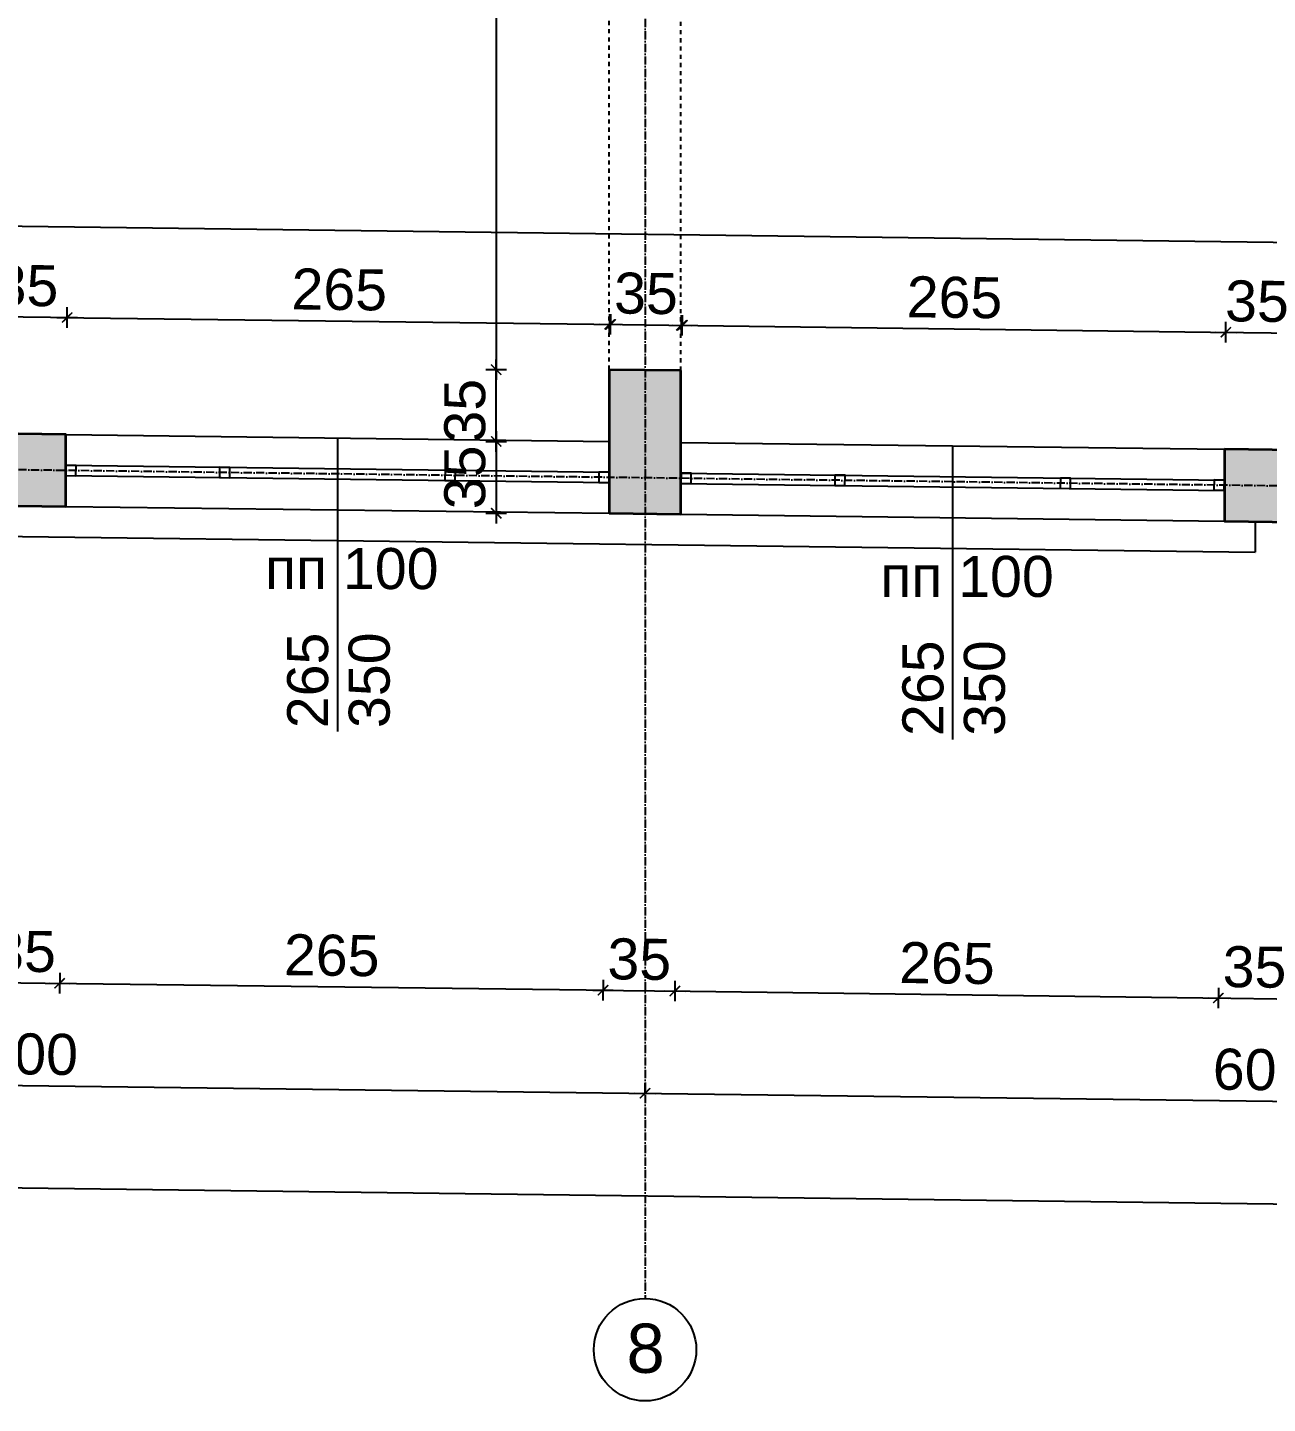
# Model space of a CAD drawing. Header units: inches. Extents: x -72385 to 39588, y -6525 to 66685.
# Drawn here: x -48086 to -47481, y 14801 to 15472 of the extents above; entities that cross this region are included whole.
import ezdxf

# ---------------------------------------------------------------- set-up
doc = ezdxf.new("R2010")
doc.units = ezdxf.units.IN
doc.header["$MEASUREMENT"] = 0
doc.linetypes.add('DashDot', pattern=[0.6, 0.4, -0.1, 0, -0.1])
doc.linetypes.add('Hidden', pattern=[0.4, 0.2, -0.2])
for name, color, linetype, lineweight in [('Изгледни линии', 253, 'Continuous', 25), ('Надписи коти външни', 252, 'Continuous', 25), ('Надписи коти вътрешни', 252, 'Continuous', 25), ('Надписи Оси', 252, 'Continuous', 25), ('Надписи прозорци', 252, 'Continuous', 25), ('Оси', 252, 'DashDot', 25), ('Прозорци', 251, 'Continuous', 25), ('Пунктир', 253, 'Hidden', 25), ('Разрезни линии', 7, 'Continuous', 35), ('Щрих стени', 254, 'Continuous', 25)]:
    doc.layers.add(name, color=color, linetype=linetype, lineweight=lineweight)
doc.styles.add('Arial Regular', font='arial.ttf')
doc.styles.get("Standard").update_dxf_attribs({"font": 'arial.ttf'})
doc.dimstyles.new('Annotative', dxfattribs={"dimscale": 0, "dimtxt": 20, "dimasz": 5, "dimexe": 5, "dimexo": 5, "dimgap": 5, "dimtad": 1, "dimdec": 0, "dimzin": 0, "dimdsep": 46, "dimtxsty": 'Standard', "dimblk": 'ARCHTICK', "dimcen": 5, "dimdle": 5, "dimadec": 0, "dimazin": 0, "dimtfac": 1, "dimtdec": 0, "dimtofl": 0, "dimtmove": 0, "dimatfit": 3, "dimldrblk": 'ARCHTICK', "dimfxl": 5, "dimfxlon": 1, "dimtolj": 1, "dimtzin": 0, "dimarcsym": 1})

# ---------------------------------------------------------------- blocks, each defined once
blk = doc.blocks.new('_ArchTick')
at = {"color": 0, "linetype": 'ByBlock', "const_width": 0.15}
blk.add_lwpolyline([(-0.5, -0.5), (0.5, 0.5)], dxfattribs=at)
blk = doc.blocks.new('*D581')
at = {"layer": 'Defpoints', "color": 0, "ltscale": 50, "transparency": 16777216}
for p in [(-48066.61, 15330.31), (-48102.34, 15273.68), (-48067.34, 15273.24)]:
    blk.add_point(p, dxfattribs=at)
at = {"layer": 'Надписи коти вътрешни', "color": 0, "lineweight": -2, "ltscale": 50, "transparency": 16777216}
for p, q in [((-48101.67, 15325.76), (-48101.55, 15335.76)), ((-48066.67, 15325.31), (-48066.55, 15335.31)), ((-48106.61, 15330.82), (-48061.61, 15330.25))]:
    blk.add_line(p, q, dxfattribs=at)
at = {"layer": 'Надписи коти вътрешни', "color": 0, "lineweight": -2, "ltscale": 50, "transparency": 16777216, "xscale": 5, "yscale": 5, "zscale": 5}
for p, rotation in [((-48101.61, 15330.76), 179.2706286525344), ((-48066.61, 15330.31), 359.2706286525344)]:
    blk.add_blockref('_ArchTick', p, dxfattribs=dict(at, rotation=rotation))
at = {"layer": 'Надписи коти вътрешни', "color": 0, "ltscale": 50, "transparency": 16777216, "insert": (-48086.42, 15345.78), "char_height": 20, "attachment_point": 5, "rotation": 359.27063}
blk.add_mtext('\\A1;35', dxfattribs=at)
blk = doc.blocks.new('*D582')
at = {"layer": 'Defpoints', "color": 0, "ltscale": 50, "transparency": 16777216}
for p in [(-47801.61, 15326.94), (-48067.34, 15273.24), (-47802.34, 15269.86)]:
    blk.add_point(p, dxfattribs=at)
at = {"layer": 'Надписи коти вътрешни', "color": 0, "lineweight": -2, "ltscale": 50, "transparency": 16777216}
for p, q in [((-48066.67, 15325.31), (-48066.55, 15335.31)), ((-48071.61, 15330.38), (-47796.61, 15326.87)), ((-47801.67, 15321.94), (-47801.55, 15331.94))]:
    blk.add_line(p, q, dxfattribs=at)
at = {"layer": 'Надписи коти вътрешни', "color": 0, "lineweight": -2, "ltscale": 50, "transparency": 16777216, "xscale": 5, "yscale": 5, "zscale": 5}
for p, rotation in [((-48066.61, 15330.31), 179.270628652547), ((-47801.61, 15326.94), 359.270628652547)]:
    blk.add_blockref('_ArchTick', p, dxfattribs=dict(at, rotation=rotation))
at = {"layer": 'Надписи коти вътрешни', "color": 0, "ltscale": 50, "transparency": 16777216, "insert": (-47933.92, 15343.84), "char_height": 20, "attachment_point": 5, "rotation": 359.27063}
blk.add_mtext('\\A1;265', dxfattribs=at)
blk = doc.blocks.new('*D583')
at = {"layer": 'Defpoints', "color": 0, "ltscale": 50, "transparency": 16777216}
for p in [(-47767.06, 15326.5), (-47802.34, 15304.87), (-47767.34, 15304.42)]:
    blk.add_point(p, dxfattribs=at)
at = {"layer": 'Надписи коти вътрешни', "color": 0, "lineweight": -2, "ltscale": 50, "transparency": 16777216}
for p, q in [((-47802.12, 15321.94), (-47801.99, 15331.94)), ((-47767.12, 15321.5), (-47766.99, 15331.5)), ((-47807.06, 15327.01), (-47762.06, 15326.43))]:
    blk.add_line(p, q, dxfattribs=at)
at = {"layer": 'Надписи коти вътрешни', "color": 0, "lineweight": -2, "ltscale": 50, "transparency": 16777216, "xscale": 5, "yscale": 5, "zscale": 5}
for p, rotation in [((-47802.06, 15326.94), 179.2706286525459), ((-47767.06, 15326.5), 359.270628652546)]:
    blk.add_blockref('_ArchTick', p, dxfattribs=dict(at, rotation=rotation))
at = {"layer": 'Надписи коти вътрешни', "color": 0, "ltscale": 50, "transparency": 16777216, "insert": (-47784.36, 15341.94), "char_height": 20, "attachment_point": 5, "rotation": 359.27063}
blk.add_mtext('\\A1;35', dxfattribs=at)
blk = doc.blocks.new('*D584')
at = {"layer": 'Defpoints', "color": 0, "ltscale": 50, "transparency": 16777216}
for p in [(-47501.61, 15323.12), (-47767.34, 15269.42), (-47502.34, 15266.05)]:
    blk.add_point(p, dxfattribs=at)
at = {"layer": 'Надписи коти вътрешни', "color": 0, "lineweight": -2, "ltscale": 50, "transparency": 16777216}
for p, q in [((-47766.67, 15321.49), (-47766.55, 15331.49)), ((-47501.67, 15318.12), (-47501.55, 15328.12)), ((-47771.61, 15326.56), (-47496.61, 15323.06))]:
    blk.add_line(p, q, dxfattribs=at)
at = {"layer": 'Надписи коти вътрешни', "color": 0, "lineweight": -2, "ltscale": 50, "transparency": 16777216, "xscale": 5, "yscale": 5, "zscale": 5}
for p, rotation in [((-47766.61, 15326.49), 179.270628652547), ((-47501.61, 15323.12), 359.270628652547)]:
    blk.add_blockref('_ArchTick', p, dxfattribs=dict(at, rotation=rotation))
at = {"layer": 'Надписи коти вътрешни', "color": 0, "ltscale": 50, "transparency": 16777216, "insert": (-47633.92, 15340.02), "char_height": 20, "attachment_point": 5, "rotation": 359.27063}
blk.add_mtext('\\A1;265', dxfattribs=at)
blk = doc.blocks.new('*D585')
at = {"layer": 'Defpoints', "color": 0, "ltscale": 50, "transparency": 16777216}
for p in [(-47466.61, 15322.67), (-47502.34, 15266.05), (-47467.34, 15265.6)]:
    blk.add_point(p, dxfattribs=at)
at = {"layer": 'Надписи коти вътрешни', "color": 0, "lineweight": -2, "ltscale": 50, "transparency": 16777216}
for p, q in [((-47501.67, 15318.12), (-47501.55, 15328.12)), ((-47466.67, 15317.67), (-47466.55, 15327.67)), ((-47506.61, 15323.18), (-47461.61, 15322.61))]:
    blk.add_line(p, q, dxfattribs=at)
at = {"layer": 'Надписи коти вътрешни', "color": 0, "lineweight": -2, "ltscale": 50, "transparency": 16777216, "xscale": 5, "yscale": 5, "zscale": 5}
for p, rotation in [((-47501.61, 15323.12), 179.2706286525344), ((-47466.61, 15322.67), 359.2706286525344)]:
    blk.add_blockref('_ArchTick', p, dxfattribs=dict(at, rotation=rotation))
at = {"layer": 'Надписи коти вътрешни', "color": 0, "ltscale": 50, "transparency": 16777216, "insert": (-47486.42, 15338.14), "char_height": 20, "attachment_point": 5, "rotation": 359.27063}
blk.add_mtext('\\A1;35', dxfattribs=at)
blk = doc.blocks.new('*D587')
at = {"layer": 'Defpoints', "color": 0, "ltscale": 50, "transparency": 16777216}
for p in [(-47201.05, 15363.57), (-51367.34, 15315.25), (-47202.34, 15262.23)]:
    blk.add_point(p, dxfattribs=at)
at = {"layer": 'Надписи коти вътрешни', "color": 0, "lineweight": -2, "ltscale": 50, "transparency": 16777216}
for p, q in [((-51366.11, 15411.59), (-51365.98, 15421.59)), ((-51371.05, 15416.65), (-47196.05, 15363.5)), ((-47201.11, 15358.57), (-47200.98, 15368.57))]:
    blk.add_line(p, q, dxfattribs=at)
at = {"layer": 'Надписи коти вътрешни', "color": 0, "lineweight": -2, "ltscale": 50, "transparency": 16777216, "xscale": 5, "yscale": 5, "zscale": 5}
for p, rotation in [((-51366.05, 15416.59), 179.2706286525471), ((-47201.05, 15363.57), 359.2706286525471)]:
    blk.add_blockref('_ArchTick', p, dxfattribs=dict(at, rotation=rotation))
at = {"layer": 'Надписи коти вътрешни', "color": 0, "ltscale": 50, "transparency": 16777216, "insert": (-49283.35, 15405.29), "char_height": 20, "attachment_point": 5, "rotation": 359.27063}
blk.add_mtext('\\A1;4165', dxfattribs=at)
blk = doc.blocks.new('*D961')
at = {"layer": 'Defpoints', "color": 0, "ltscale": 50, "transparency": 16777216}
for p in [(-47857.39, 15304.87), (-47802.34, 15304.87), (-47802.34, 15269.86)]:
    blk.add_point(p, dxfattribs=at)
at = {"layer": 'Надписи коти вътрешни', "color": 0, "lineweight": -2, "ltscale": 50, "transparency": 16777216}
for p, q in [((-47857.39, 15264.86), (-47857.39, 15309.87)), ((-47852.39, 15304.87), (-47862.39, 15304.87)), ((-47852.39, 15269.86), (-47862.39, 15269.86))]:
    blk.add_line(p, q, dxfattribs=at)
at = {"layer": 'Надписи коти вътрешни', "color": 0, "lineweight": -2, "ltscale": 50, "transparency": 16777216, "xscale": 5, "yscale": 5, "zscale": 5}
for p, rotation in [((-47857.39, 15304.87), 90), ((-47857.39, 15269.86), 270)]:
    blk.add_blockref('_ArchTick', p, dxfattribs=dict(at, rotation=rotation))
at = {"layer": 'Надписи коти вътрешни', "color": 0, "ltscale": 50, "transparency": 16777216, "insert": (-47872.61, 15284.87), "char_height": 20, "attachment_point": 5, "rotation": 90}
blk.add_mtext('\\A1;35', dxfattribs=at)
blk = doc.blocks.new('*D962')
at = {"layer": 'Defpoints', "color": 0, "ltscale": 50, "transparency": 16777216}
for p in [(-47802.34, 15812.41), (-47857.39, 15304.87), (-47802.34, 15304.87)]:
    blk.add_point(p, dxfattribs=at)
at = {"layer": 'Надписи коти вътрешни', "color": 0, "lineweight": -2, "ltscale": 50, "transparency": 16777216}
for p, q in [((-47857.39, 15817.41), (-47857.39, 15299.87)), ((-47852.39, 15812.41), (-47862.39, 15812.41)), ((-47852.39, 15304.87), (-47862.39, 15304.87))]:
    blk.add_line(p, q, dxfattribs=at)
at = {"layer": 'Надписи коти вътрешни', "color": 0, "lineweight": -2, "ltscale": 50, "transparency": 16777216, "xscale": 5, "yscale": 5, "zscale": 5}
for p, rotation in [((-47857.39, 15812.41), 90), ((-47857.39, 15304.87), 270)]:
    blk.add_blockref('_ArchTick', p, dxfattribs=dict(at, rotation=rotation))
at = {"layer": 'Надписи коти вътрешни', "color": 0, "ltscale": 50, "transparency": 16777216, "insert": (-47872.61, 15558.64), "char_height": 20, "attachment_point": 5, "rotation": 90}
blk.add_mtext('\\A1;508', dxfattribs=at)
blk = doc.blocks.new('*D5576')
at = {"layer": 'Defpoints', "color": 0, "ltscale": 50, "transparency": 16777216}
for p in [(-48102.34, 15238.68), (-48067.34, 15238.24), (-48070.3, 15005.75)]:
    blk.add_point(p, dxfattribs=at)
at = {"layer": 'Надписи коти външни', "color": 0, "lineweight": -2, "ltscale": 50, "transparency": 16777216}
for p, q in [((-48110.3, 15006.26), (-48065.3, 15005.69)), ((-48105.23, 15011.2), (-48105.36, 15001.2)), ((-48070.23, 15010.75), (-48070.36, 15000.75))]:
    blk.add_line(p, q, dxfattribs=at)
at = {"layer": 'Надписи коти външни', "color": 0, "lineweight": -2, "ltscale": 50, "transparency": 16777216, "xscale": 5, "yscale": 5, "zscale": 5}
for p, rotation in [((-48105.3, 15006.2), 179.2706286525464), ((-48070.3, 15005.75), 359.2706286525463)]:
    blk.add_blockref('_ArchTick', p, dxfattribs=dict(at, rotation=rotation))
at = {"layer": 'Надписи коти външни', "color": 0, "ltscale": 50, "transparency": 16777216, "insert": (-48087.6, 15021.19), "char_height": 20, "attachment_point": 5, "rotation": 359.27063}
blk.add_mtext('\\A1;35', dxfattribs=at)
blk = doc.blocks.new('*D5575')
at = {"layer": 'Defpoints', "color": 0, "ltscale": 50, "transparency": 16777216}
for p in [(-48067.34, 15238.24), (-47802.34, 15234.86), (-47805.3, 15002.38)]:
    blk.add_point(p, dxfattribs=at)
at = {"layer": 'Надписи коти външни', "color": 0, "lineweight": -2, "ltscale": 50, "transparency": 16777216}
for p, q in [((-48075.3, 15005.82), (-47800.3, 15002.32)), ((-48070.23, 15010.75), (-48070.36, 15000.75)), ((-47805.23, 15007.38), (-47805.36, 14997.38))]:
    blk.add_line(p, q, dxfattribs=at)
at = {"layer": 'Надписи коти външни', "color": 0, "lineweight": -2, "ltscale": 50, "transparency": 16777216, "xscale": 5, "yscale": 5, "zscale": 5}
for p, rotation in [((-48070.3, 15005.75), 179.2706286525478), ((-47805.3, 15002.38), 359.2706286525477)]:
    blk.add_blockref('_ArchTick', p, dxfattribs=dict(at, rotation=rotation))
at = {"layer": 'Надписи коти външни', "color": 0, "ltscale": 50, "transparency": 16777216, "insert": (-47937.6, 15019.28), "char_height": 20, "attachment_point": 5, "rotation": 359.27063}
blk.add_mtext('\\A1;265', dxfattribs=at)
blk = doc.blocks.new('*D5574')
at = {"layer": 'Defpoints', "color": 0, "ltscale": 50, "transparency": 16777216}
for p in [(-47802.34, 15234.86), (-47767.34, 15234.42), (-47770.3, 15001.94)]:
    blk.add_point(p, dxfattribs=at)
at = {"layer": 'Надписи коти външни', "color": 0, "lineweight": -2, "ltscale": 50, "transparency": 16777216}
for p, q in [((-47805.23, 15007.38), (-47805.36, 14997.38)), ((-47770.23, 15006.93), (-47770.36, 14996.94)), ((-47810.3, 15002.44), (-47765.3, 15001.87))]:
    blk.add_line(p, q, dxfattribs=at)
at = {"layer": 'Надписи коти външни', "color": 0, "lineweight": -2, "ltscale": 50, "transparency": 16777216, "xscale": 5, "yscale": 5, "zscale": 5}
for p, rotation in [((-47805.3, 15002.38), 179.2706286525463), ((-47770.3, 15001.94), 359.2706286525462)]:
    blk.add_blockref('_ArchTick', p, dxfattribs=dict(at, rotation=rotation))
at = {"layer": 'Надписи коти външни', "color": 0, "ltscale": 50, "transparency": 16777216, "insert": (-47787.6, 15017.38), "char_height": 20, "attachment_point": 5, "rotation": 359.27063}
blk.add_mtext('\\A1;35', dxfattribs=at)
blk = doc.blocks.new('*D5573')
at = {"layer": 'Defpoints', "color": 0, "ltscale": 50, "transparency": 16777216}
for p in [(-47767.34, 15234.42), (-47502.34, 15231.04), (-47505.3, 14998.56)]:
    blk.add_point(p, dxfattribs=at)
at = {"layer": 'Надписи коти външни', "color": 0, "lineweight": -2, "ltscale": 50, "transparency": 16777216}
for p, q in [((-47770.23, 15006.93), (-47770.36, 14996.94)), ((-47775.3, 15002), (-47500.3, 14998.5)), ((-47505.23, 15003.56), (-47505.36, 14993.56))]:
    blk.add_line(p, q, dxfattribs=at)
at = {"layer": 'Надписи коти външни', "color": 0, "lineweight": -2, "ltscale": 50, "transparency": 16777216, "xscale": 5, "yscale": 5, "zscale": 5}
for p, rotation in [((-47770.3, 15001.94), 179.2706286525486), ((-47505.3, 14998.56), 359.2706286525486)]:
    blk.add_blockref('_ArchTick', p, dxfattribs=dict(at, rotation=rotation))
at = {"layer": 'Надписи коти външни', "color": 0, "ltscale": 50, "transparency": 16777216, "insert": (-47637.6, 15015.46), "char_height": 20, "attachment_point": 5, "rotation": 359.27063}
blk.add_mtext('\\A1;265', dxfattribs=at)
blk = doc.blocks.new('*D5572')
at = {"layer": 'Defpoints', "color": 0, "ltscale": 50, "transparency": 16777216}
for p in [(-47502.34, 15231.04), (-47467.34, 15230.6), (-47470.3, 14998.12)]:
    blk.add_point(p, dxfattribs=at)
at = {"layer": 'Надписи коти външни', "color": 0, "lineweight": -2, "ltscale": 50, "transparency": 16777216}
for p, q in [((-47510.3, 14998.63), (-47465.3, 14998.05)), ((-47505.23, 15003.56), (-47505.36, 14993.56)), ((-47470.23, 15003.12), (-47470.36, 14993.12))]:
    blk.add_line(p, q, dxfattribs=at)
at = {"layer": 'Надписи коти външни', "color": 0, "lineweight": -2, "ltscale": 50, "transparency": 16777216, "xscale": 5, "yscale": 5, "zscale": 5}
for p, rotation in [((-47505.3, 14998.56), 179.2706286525285), ((-47470.3, 14998.12), 359.2706286525286)]:
    blk.add_blockref('_ArchTick', p, dxfattribs=dict(at, rotation=rotation))
at = {"layer": 'Надписи коти външни', "color": 0, "ltscale": 50, "transparency": 16777216, "insert": (-47487.6, 15013.56), "char_height": 20, "attachment_point": 5, "rotation": 359.27063}
blk.add_mtext('\\A1;35', dxfattribs=at)
blk = doc.blocks.new('*D5563')
at = {"layer": 'Defpoints', "color": 0, "ltscale": 50, "transparency": 16777216}
for p in [(-48384.84, 14959.75), (-47784.84, 14952.12), (-47784.84, 14952.12)]:
    blk.add_point(p, dxfattribs=at)
at = {"layer": 'Надписи коти външни', "color": 0, "lineweight": -2, "ltscale": 50, "transparency": 16777216}
for p, q in [((-48389.84, 14959.82), (-47779.84, 14952.05)), ((-48384.84, 14959.75), (-48384.77, 14964.75)), ((-47784.84, 14952.12), (-47784.77, 14957.12))]:
    blk.add_line(p, q, dxfattribs=at)
at = {"layer": 'Надписи коти външни', "color": 0, "lineweight": -2, "ltscale": 50, "transparency": 16777216, "xscale": 5, "yscale": 5, "zscale": 5}
for p, rotation in [((-48384.84, 14959.75), 179.2706286525534), ((-47784.84, 14952.12), 359.2706286525534)]:
    blk.add_blockref('_ArchTick', p, dxfattribs=dict(at, rotation=rotation))
at = {"layer": 'Надписи коти външни', "color": 0, "ltscale": 50, "transparency": 16777216, "insert": (-48084.64, 14971.15), "char_height": 20, "attachment_point": 5, "rotation": 359.27063}
blk.add_mtext('\\A1;600', dxfattribs=at)
blk = doc.blocks.new('*D5562')
at = {"layer": 'Defpoints', "color": 0, "ltscale": 50, "transparency": 16777216}
for p in [(-47784.84, 14952.12), (-47184.84, 14944.48), (-47184.84, 14944.48)]:
    blk.add_point(p, dxfattribs=at)
at = {"layer": 'Надписи коти външни', "color": 0, "lineweight": -2, "ltscale": 50, "transparency": 16777216}
for p, q in [((-47789.84, 14952.18), (-47179.84, 14944.41)), ((-47784.84, 14952.12), (-47784.77, 14957.12)), ((-47184.84, 14944.48), (-47184.77, 14949.48))]:
    blk.add_line(p, q, dxfattribs=at)
at = {"layer": 'Надписи коти външни', "color": 0, "lineweight": -2, "ltscale": 50, "transparency": 16777216, "xscale": 5, "yscale": 5, "zscale": 5}
for p, rotation in [((-47784.84, 14952.12), 179.2706286525528), ((-47184.84, 14944.48), 359.2706286525528)]:
    blk.add_blockref('_ArchTick', p, dxfattribs=dict(at, rotation=rotation))
at = {"layer": 'Надписи коти външни', "color": 0, "ltscale": 50, "transparency": 16777216, "insert": (-47484.64, 14963.51), "char_height": 20, "attachment_point": 5, "rotation": 359.27063}
blk.add_mtext('\\A1;600', dxfattribs=at)
blk = doc.blocks.new('*D5506')
at = {"layer": 'Defpoints', "color": 0, "ltscale": 50, "transparency": 16777216}
for p in [(-52317.34, 15292.34), (-40222.34, 15138.36), (-40226.57, 14805.89)]:
    blk.add_point(p, dxfattribs=at)
at = {"layer": 'Надписи коти външни', "color": 0, "lineweight": -2, "ltscale": 50, "transparency": 16777216}
for p, q in [((-52326.57, 14959.93), (-40221.57, 14805.83)), ((-52321.51, 14964.87), (-52321.63, 14954.87)), ((-40226.51, 14810.89), (-40226.63, 14800.89))]:
    blk.add_line(p, q, dxfattribs=at)
at = {"layer": 'Надписи коти външни', "color": 0, "lineweight": -2, "ltscale": 50, "transparency": 16777216, "xscale": 5, "yscale": 5, "zscale": 5}
for p, rotation in [((-52321.57, 14959.87), 179.2706286525472), ((-40226.57, 14805.89), 359.2706286525473)]:
    blk.add_blockref('_ArchTick', p, dxfattribs=dict(at, rotation=rotation))
at = {"layer": 'Надписи коти външни', "color": 0, "ltscale": 50, "transparency": 16777216, "insert": (-46273.88, 14898.09), "char_height": 20, "attachment_point": 5, "rotation": 359.27063}
blk.add_mtext('\\A1;12095', dxfattribs=at)
blk = doc.blocks.new('*D7695')
at = {"layer": 'Defpoints', "color": 0, "ltscale": 10, "transparency": 16777216}
for p in [(-47924.13, 15269.86), (-47924.13, 15234.86), (-47857.39, 15234.86)]:
    blk.add_point(p, dxfattribs=at)
at = {"layer": 'Надписи коти вътрешни', "color": 0, "lineweight": -2, "ltscale": 10, "transparency": 16777216}
for p, q in [((-47857.39, 15274.86), (-47857.39, 15229.86)), ((-47862.39, 15269.86), (-47852.39, 15269.86)), ((-47862.39, 15234.86), (-47852.39, 15234.86))]:
    blk.add_line(p, q, dxfattribs=at)
at = {"layer": 'Надписи коти вътрешни', "color": 0, "lineweight": -2, "ltscale": 10, "transparency": 16777216, "xscale": 5, "yscale": 5, "zscale": 5}
for p, rotation in [((-47857.39, 15269.86), 90), ((-47857.39, 15234.86), 270)]:
    blk.add_blockref('_ArchTick', p, dxfattribs=dict(at, rotation=rotation))
at = {"layer": 'Надписи коти вътрешни', "color": 0, "ltscale": 10, "transparency": 16777216, "insert": (-47872.61, 15252.36), "char_height": 20, "attachment_point": 5, "rotation": 90}
blk.add_mtext('\\A1;35', dxfattribs=at)

msp = doc.modelspace()

# ---------------------------------------------------------------- hatches: boundary and pattern name
at = {"layer": 'Щрих стени', "ltscale": 10}
h = msp.add_hatch(color=256, dxfattribs=at)
h.dxf.hatch_style = 1
h.paths.add_polyline_path([(-51067.34, 17111.58), (-51102.34, 17112.02), (-51102.34, 17077.02), (-51067.34, 17076.57)])
h.paths.add_polyline_path([(-50767.34, 17107.76), (-50802.34, 17108.2), (-50802.34, 17038.2), (-50767.34, 17037.75)])
h.paths.add_polyline_path([(-50467.34, 17103.94), (-50502.34, 17104.38), (-50502.34, 17069.38), (-50467.34, 17068.93)])
h.paths.add_polyline_path([(-50167.34, 17100.12), (-50202.34, 17100.56), (-50202.34, 17030.56), (-50167.34, 17030.11)])
h.paths.add_polyline_path([(-49867.34, 17096.3), (-49902.34, 17096.74), (-49902.34, 17061.74), (-49867.34, 17061.3)])
h.paths.add_polyline_path([(-49567.34, 17092.48), (-49602.34, 17092.93), (-49602.34, 17022.92), (-49567.34, 17022.47)])
h.paths.add_polyline_path([(-49267.34, 17088.66), (-49302.34, 17089.11), (-49302.34, 17054.1), (-49267.34, 17053.66)])
h.paths.add_polyline_path([(-48967.34, 17084.84), (-49002.34, 17085.29), (-49002.34, 17015.28), (-48967.34, 17014.84)])
h.paths.add_polyline_path([(-48667.34, 17081.02), (-48702.34, 17081.47), (-48702.34, 17046.47), (-48667.34, 17046.02)])
h.paths.add_polyline_path([(-48367.34, 17077.2), (-48402.34, 17077.65), (-48402.34, 17007.64), (-48367.34, 17007.2)])
h.paths.add_polyline_path([(-48067.34, 17073.38), (-48102.34, 17073.83), (-48102.34, 17038.83), (-48067.34, 17038.38)])
h.paths.add_polyline_path([(-47767.34, 17069.57), (-47802.34, 17070.01), (-47802.34, 17000), (-47767.34, 16999.56)])
h.paths.add_polyline_path([(-47467.34, 17065.75), (-47502.34, 17066.19), (-47502.34, 17031.19), (-47467.34, 17030.74)])
h.paths.add_polyline_path([(-50764.84, 16530.18), (-50804.84, 16530.69), (-50804.84, 16450.68), (-50764.84, 16450.17)])
h.paths.add_polyline_path([(-50164.84, 16522.54), (-50204.84, 16523.05), (-50204.84, 16443.04), (-50164.84, 16442.53)])
h.paths.add_polyline_path([(-49564.84, 16514.9), (-49604.84, 16515.41), (-49604.84, 16470.41), (-49629.84, 16470.73), (-49629.84, 16435.72), (-49604.84, 16435.4), (-49564.84, 16434.9)])
h.paths.add_polyline_path([(-48964.84, 16507.26), (-49004.84, 16507.77), (-49004.84, 16427.77), (-48964.84, 16427.26)])
h.paths.add_polyline_path([(-48364.84, 16499.62), (-48404.84, 16500.13), (-48404.84, 16420.13), (-48364.84, 16419.62)])
h.paths.add_polyline_path([(-47764.84, 16491.99), (-47804.84, 16492.5), (-47804.84, 16447.49), (-47829.84, 16447.81), (-47829.84, 16412.81), (-47804.84, 16412.49), (-47804.84, 16412.49), (-47764.84, 16411.98)])
h.paths.add_polyline_path([(-50764.84, 15930.13), (-50804.84, 15930.64), (-50804.84, 15850.63), (-50764.84, 15850.12)])
h.paths.add_polyline_path([(-50164.84, 15922.49), (-50204.84, 15923), (-50204.84, 15842.99), (-50164.84, 15842.48)])
h.paths.add_polyline_path([(-49564.84, 15914.85), (-49604.84, 15915.36), (-49629.84, 15915.68), (-49629.84, 15880.68), (-49604.84, 15880.36), (-49604.84, 15835.36), (-49564.84, 15834.85)])
h.paths.add_polyline_path([(-48964.84, 15907.21), (-49004.84, 15907.72), (-49004.84, 15827.72), (-48964.84, 15827.21)])
h.paths.add_polyline_path([(-48364.84, 15899.58), (-48404.84, 15900.09), (-48404.84, 15820.08), (-48364.84, 15819.57)])
h.paths.add_polyline_path([(-47764.84, 15891.94), (-47804.84, 15892.45), (-47804.84, 15847.44), (-47829.84, 15847.76), (-47829.84, 15812.76), (-47804.84, 15812.44), (-47764.84, 15811.93)])
h.paths.add_polyline_path([(-51067.34, 15311.43), (-51102.34, 15311.88), (-51102.34, 15276.87), (-51067.34, 15276.43)])
h.paths.add_polyline_path([(-50767.34, 15342.61), (-50802.34, 15343.06), (-50802.34, 15273.05), (-50767.34, 15272.61)])
h.paths.add_polyline_path([(-50467.34, 15303.79), (-50502.34, 15304.24), (-50502.34, 15269.23), (-50467.34, 15268.79)])
h.paths.add_polyline_path([(-50167.34, 15334.98), (-50202.34, 15335.42), (-50202.34, 15265.42), (-50167.34, 15264.97)])
h.paths.add_polyline_path([(-49867.34, 15296.15), (-49902.34, 15296.6), (-49902.34, 15261.6), (-49867.34, 15261.15)])
h.paths.add_polyline_path([(-49567.34, 15327.34), (-49602.34, 15327.78), (-49602.34, 15257.78), (-49567.34, 15257.33)])
h.paths.add_polyline_path([(-49267.34, 15288.52), (-49302.34, 15288.96), (-49302.34, 15253.96), (-49267.34, 15253.51)])
h.paths.add_polyline_path([(-48967.34, 15319.7), (-49002.34, 15320.14), (-49002.34, 15250.14), (-48967.34, 15249.69)])
h.paths.add_polyline_path([(-48667.34, 15280.88), (-48702.34, 15281.32), (-48702.34, 15246.32), (-48667.34, 15245.87)])
h.paths.add_polyline_path([(-48367.34, 15312.06), (-48402.34, 15312.51), (-48402.34, 15242.5), (-48367.34, 15242.05)])
h.paths.add_polyline_path([(-48067.34, 15273.24), (-48102.34, 15273.68), (-48102.34, 15238.68), (-48067.34, 15238.24)])
h.paths.add_polyline_path([(-47767.34, 15304.42), (-47802.34, 15304.87), (-47802.34, 15234.86), (-47767.34, 15234.42)])
h.paths.add_polyline_path([(-47467.34, 15265.6), (-47502.34, 15266.05), (-47502.34, 15231.04), (-47467.34, 15230.6)])

# ---------------------------------------------------------------- linework, layer by layer
at = {"layer": 'Изгледни линии', "ltscale": 50}
for p, q in [((-51982.34, 15273.07), (-47487.34, 15215.85)), ((-48067.34, 15273.24), (-47802.34, 15269.86)), ((-47767.34, 15269.42), (-47502.34, 15266.05)), ((-48067.34, 15238.24), (-47802.34, 15234.86)), ((-47767.34, 15234.42), (-47502.34, 15231.04)), ((-47487.34, 15230.85), (-47487.34, 15215.85))]:
    msp.add_line(p, q, dxfattribs=at)
at = {"layer": 'Надписи Оси', "ltscale": 50}
msp.add_circle((-47784.84, 14827.11), 25, dxfattribs=at)
at = {"layer": 'Надписи прозорци', "ltscale": 50}
for p, q in [((-47934.84, 15271.55), (-47934.84, 15128.4)), ((-47634.84, 15267.73), (-47634.84, 15124.58))]:
    msp.add_line(p, q, dxfattribs=at)
at = {"layer": 'Оси', "ltscale": 10}
for p, q in [((-47784.84, 17452.32), (-47784.84, 14852.11)), ((-39839.84, 15151), (-52699.84, 15314.71))]:
    msp.add_line(p, q, dxfattribs=at)
at = {"layer": 'Прозорци', "ltscale": 50}
for p, q in [((-48067.34, 15258.24), (-47802.34, 15254.86)), ((-47767.34, 15254.42), (-47502.34, 15251.04)), ((-48067.34, 15253.24), (-47802.34, 15249.86)), ((-47767.34, 15249.42), (-47502.34, 15246.04))]:
    msp.add_line(p, q, dxfattribs=at)
for points in [[(-48067.34, 15253.24), (-48062.34, 15253.17), (-48062.27, 15258.17), (-48067.27, 15258.24), (-48067.34, 15253.24)], [(-47992.35, 15252.28), (-47987.35, 15252.22), (-47987.29, 15257.22), (-47992.29, 15257.28), (-47992.35, 15252.28)], [(-47882.39, 15250.88), (-47877.39, 15250.82), (-47877.33, 15255.82), (-47882.32, 15255.88), (-47882.39, 15250.88)], [(-47807.4, 15249.93), (-47802.4, 15249.87), (-47802.34, 15254.87), (-47807.34, 15254.93), (-47807.4, 15249.93)], [(-47767.34, 15249.42), (-47762.34, 15249.35), (-47762.27, 15254.35), (-47767.27, 15254.42), (-47767.34, 15249.42)], [(-47692.35, 15248.46), (-47687.35, 15248.4), (-47687.29, 15253.4), (-47692.29, 15253.46), (-47692.35, 15248.46)], [(-47582.39, 15247.06), (-47577.39, 15247), (-47577.33, 15252), (-47582.32, 15252.06), (-47582.39, 15247.06)], [(-47507.4, 15246.11), (-47502.4, 15246.05), (-47502.34, 15251.05), (-47507.34, 15251.11), (-47507.4, 15246.11)]]:
    msp.add_lwpolyline(points, dxfattribs=at)
at = {"layer": 'Пунктир', "ltscale": 10}
for p, q in [((-47802.34, 15304.87), (-47802.34, 15812.41)), ((-47767.34, 15304.42), (-47767.34, 15811.96))]:
    msp.add_line(p, q, dxfattribs=at)
at = {"layer": 'Разрезни линии', "ltscale": 50}
for p, q in [((-47802.34, 15304.87), (-47802.34, 15234.86)), ((-47767.34, 15304.42), (-47802.34, 15304.87)), ((-47767.34, 15234.42), (-47767.34, 15304.42)), ((-47802.34, 15234.86), (-47767.34, 15234.42))]:
    msp.add_line(p, q, dxfattribs=at)
for points in [[(-48102.34, 15273.68), (-48102.34, 15238.68), (-48067.34, 15238.24), (-48067.34, 15273.24)], [(-47502.34, 15266.05), (-47502.34, 15231.04), (-47467.34, 15230.6), (-47467.34, 15265.6)]]:
    msp.add_lwpolyline(points, close=True, dxfattribs=at)

# ---------------------------------------------------------------- texts
at = {"layer": 'Надписи Оси', "ltscale": 100, "insert": (-47798.16, 14839.83), "char_height": 24, "width": 27.2128, "attachment_point": 1, "style": 'Arial Regular'}
msp.add_mtext('\\pxqc;8', dxfattribs=at)
at = {"layer": 'Надписи прозорци', "ltscale": 100, "char_height": 20, "width": 180.4891, "attachment_point": 1, "style": 'Arial Regular'}
for insert in [(-47970.15, 15217.91), (-47670.15, 15214.09)]:
    msp.add_mtext('пп 100', dxfattribs=dict(at, insert=insert))
at = {"layer": 'Надписи прозорци', "ltscale": 100, "char_height": 20, "width": 180.4891, "attachment_point": 3, "rotation": 90, "style": 'Arial Regular'}
for s, insert in [('265', (-47959.35, 15176.69)), ('350', (-47929.35, 15176.77)), ('265', (-47659.35, 15172.87)), ('350', (-47629.35, 15172.95))]:
    msp.add_mtext(s, dxfattribs=dict(at, insert=insert))

# ---------------------------------------------------------------- dimensions: what is measured, and where the dimension line sits
at = {"layer": 'Надписи коти външни', "ltscale": 50}
dim = msp.add_aligned_dim(p1=(-52317.34, 15292.34), p2=(-40222.34, 15138.36), distance=-332.5, text='12095', dimstyle='Annotative', override={"dimscale": 0, "dimtix": 0, "dimtofl": 0, "dimtmove": 0, "dimatfit": 3}, dxfattribs=at)
dim.commit()
dim.dimension.update_dxf_attribs({"geometry": '*D5506', "text_midpoint": (-46273.88, 14898.09)})
for base, p1, p2, picture, middle in [((-48070.3, 15005.75), (-48102.34, 15238.68), (-48067.34, 15238.24), '*D5576', (-48087.8, 15005.98)), ((-47770.3, 15001.94), (-47802.34, 15234.86), (-47767.34, 15234.42), '*D5574', (-47787.8, 15002.16)), ((-47470.3, 14998.12), (-47502.34, 15231.04), (-47467.34, 15230.6), '*D5572', (-47487.8, 14998.34))]:
    dim = msp.add_linear_dim(base=base, p1=p1, p2=p2, angle=359.27063, dimstyle='Annotative', override={"dimscale": 0, "dimtix": 0, "dimtofl": 0, "dimtmove": 0, "dimatfit": 3}, dxfattribs=at)
    dim.commit()
    dim.dimension.update_dxf_attribs({"geometry": picture, "text_midpoint": middle, "dimtype": 129})
for p1, p2, distance, picture, middle in [((-48067.34, 15238.24), (-47802.34, 15234.86), -232.5, '*D5575', (-47937.6, 15019.28)), ((-47767.34, 15234.42), (-47502.34, 15231.04), -232.5, '*D5573', (-47637.6, 15015.46)), ((-48384.84, 14959.75), (-47784.84, 14952.12), 0, '*D5563', (-48084.64, 14971.15)), ((-47784.84, 14952.12), (-47184.84, 14944.48), 0, '*D5562', (-47484.64, 14963.51))]:
    dim = msp.add_aligned_dim(p1=p1, p2=p2, distance=distance, dimstyle='Annotative', override={"dimscale": 0, "dimtix": 0, "dimtofl": 0, "dimtmove": 0, "dimatfit": 3}, dxfattribs=at)
    dim.commit()
    dim.dimension.update_dxf_attribs({"geometry": picture, "text_midpoint": middle})
at = {"layer": 'Надписи коти вътрешни', "ltscale": 50}
dim = msp.add_linear_dim(base=(-47857.39, 15304.87), p1=(-47802.34, 15812.41), p2=(-47802.34, 15304.87), angle=90, dimstyle='Annotative', override={"dimscale": 0, "dimtix": 0, "dimtofl": 0, "dimtmove": 0, "dimatfit": 3}, dxfattribs=at)
dim.commit()
dim.dimension.update_dxf_attribs({"geometry": '*D962', "text_midpoint": (-47872.61, 15558.64)})
for p1, p2, distance, picture, middle in [((-51367.34, 15315.25), (-47202.34, 15262.23), 101.35, '*D587', (-49283.35, 15405.29)), ((-48067.34, 15273.24), (-47802.34, 15269.86), 57.08, '*D582', (-47933.92, 15343.84)), ((-47767.34, 15269.42), (-47502.34, 15266.05), 57.08, '*D584', (-47633.92, 15340.02))]:
    dim = msp.add_aligned_dim(p1=p1, p2=p2, distance=distance, dimstyle='Annotative', override={"dimscale": 0, "dimtix": 0, "dimtofl": 0, "dimtmove": 0, "dimatfit": 3}, dxfattribs=at)
    dim.commit()
    dim.dimension.update_dxf_attribs({"geometry": picture, "text_midpoint": middle})
for base, p1, p2, angle, picture, middle, dimtype in [((-48066.61, 15330.31), (-48102.34, 15273.68), (-48067.34, 15273.24), 359.27063, '*D581', (-48086.61, 15330.57), 129), ((-47767.06, 15326.5), (-47802.34, 15304.87), (-47767.34, 15304.42), 359.27063, '*D583', (-47784.56, 15326.72), 129), ((-47466.61, 15322.67), (-47502.34, 15266.05), (-47467.34, 15265.6), 359.27063, '*D585', (-47486.61, 15322.93), 129), ((-47857.39, 15304.87), (-47802.34, 15269.86), (-47802.34, 15304.87), 90, '*D961', (-47857.39, 15284.87), 128)]:
    dim = msp.add_linear_dim(base=base, p1=p1, p2=p2, angle=angle, dimstyle='Annotative', override={"dimscale": 0, "dimtix": 0, "dimtofl": 0, "dimtmove": 0, "dimatfit": 3}, dxfattribs=at)
    dim.commit()
    dim.dimension.update_dxf_attribs({"geometry": picture, "text_midpoint": middle, "dimtype": dimtype})
at = {"layer": 'Надписи коти вътрешни', "ltscale": 10}
dim = msp.add_linear_dim(base=(-47857.39, 15234.86), p1=(-47924.13, 15269.86), p2=(-47924.13, 15234.86), angle=270, dimstyle='Annotative', override={"dimscale": 0, "dimtix": 0, "dimtofl": 0, "dimtmove": 0, "dimatfit": 3}, dxfattribs=at)
dim.commit()
dim.dimension.update_dxf_attribs({"geometry": '*D7695', "text_midpoint": (-47857.39, 15252.36), "dimtype": 129})

doc.saveas('drawing.dxf')
